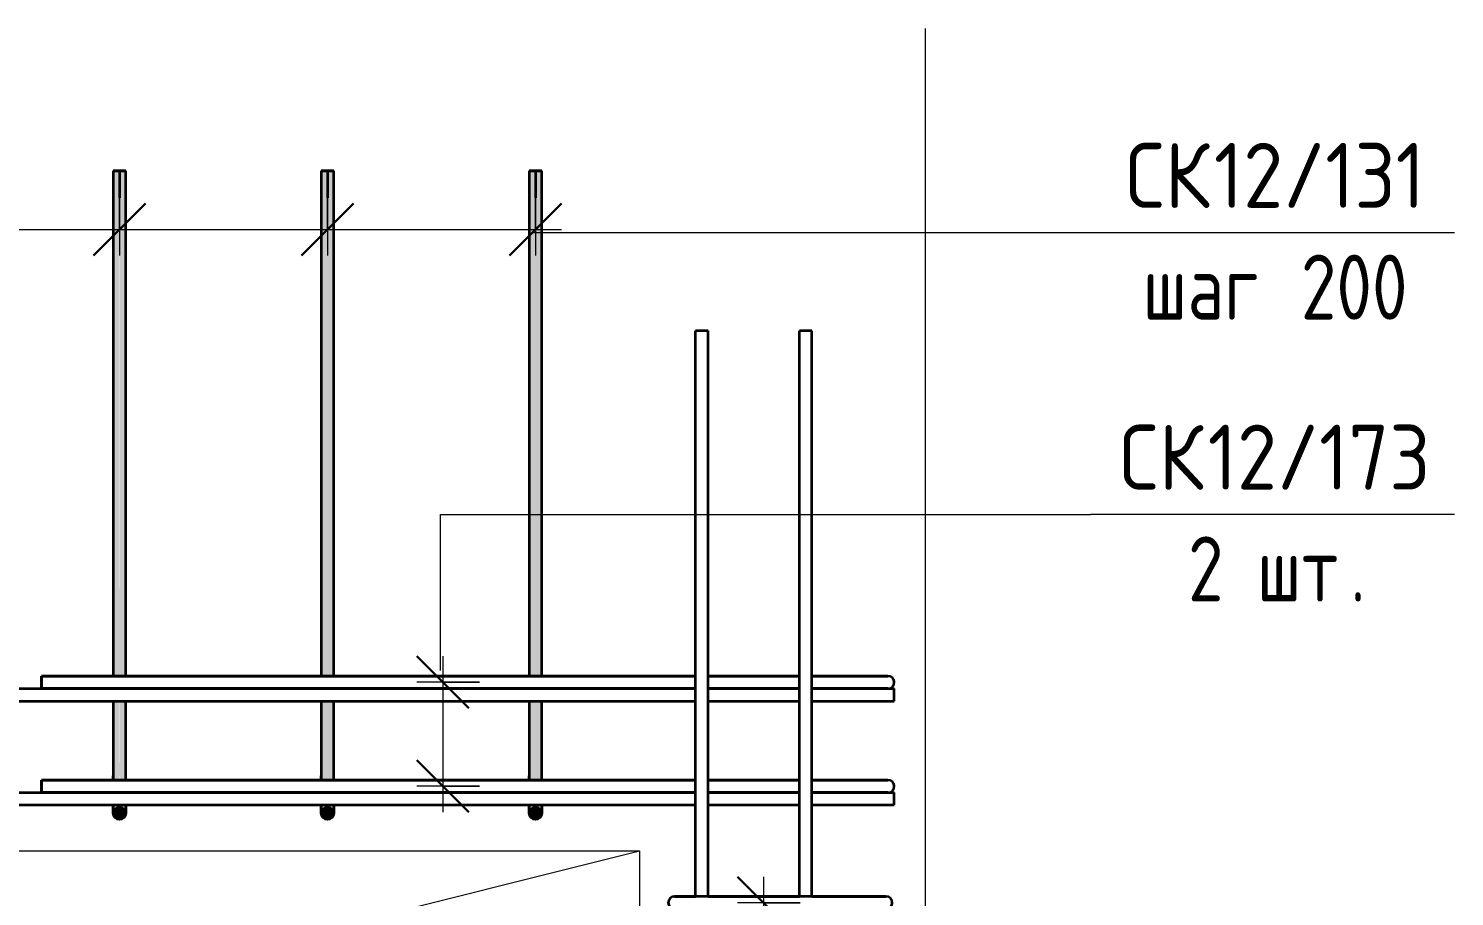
# Model space of a CAD drawing. Header units: millimetres. Extents: x -39709 to 12452, y -4989 to 80275.
# Drawn here: x 7474 to 8846, y 1806 to 2641 of the extents above; entities that cross this region are included whole.
import ezdxf

# ---------------------------------------------------------------- set-up
doc = ezdxf.new("R2010")
doc.units = ezdxf.units.MM
for name, color, linetype, lineweight in [('AA_Dim', 7, 'Continuous', 9), ('AA_Dim-25', 7, 'Continuous', 9), ('AA_Oformlenie', 7, 'Continuous', 9), ('AA_Vinoska', 7, 'Continuous', 9), ('AF_Okno', 7, 'Continuous', 20), ('AF_Stena_Опалубка', 253, 'Continuous', 20), ('KR_Armatura_Tonkie', 7, 'Continuous', 20)]:
    doc.layers.add(name, color=color, linetype=linetype, lineweight=lineweight)
doc.styles.add('ISOCPEUR_6', font='isocpeur.TTF', dxfattribs={"width": 0.9, "height": 62.5})
doc.styles.add('ISOCPEUR_7', font='isocpeur.TTF', dxfattribs={"width": 0.8, "height": 62.5})
doc.dimstyles.new('10_Раскладка_арматуры_с_засечками', dxfattribs={"dimscale": 304.8, "dimtxt": 0.18, "dimasz": 0.164042, "dimexe": 0.082021, "dimexo": 0, "dimgap": 0, "dimtad": 1, "dimdec": 3, "dimrnd": 0.001, "dimdsep": 46, "dimtxsty": 'ISOCPEUR_7', "dimblk1": 'OBLIQUE', "dimblk2": 'OBLIQUE', "dimsah": 1, "dimcen": 0.09, "dimdle": 0.082021, "dimazin": 0, "dimtfac": 1, "dimtdec": 4, "dimtix": 1, "dimtmove": 0, "dimatfit": 3, "dimfxl": 1, "dimtvp": 1, "dimtolj": 1, "dimtzin": 0, "dimlwd": 18, "dimlwe": 18, "dimarcsym": 2})

# ---------------------------------------------------------------- blocks, each defined once
blk = doc.blocks.new('231_Отверстие прямоугольное в стене _Окно_Стена_ - Отверстие прямоугольное с обрамлением-4131200-Схема обрамления отверстия в стене 1200х1500')
at = {"layer": 'AF_Okno', "lineweight": 9}
for p, q in [((77539.956293, 1610), (78499.956293, 1850)), ((77299.956293, 350), (77539.956293, 1610))]:
    blk.add_line(p, q, dxfattribs=at)
blk = doc.blocks.new('350_Стержень П торец СК-СГ _НесАрм_РабПлоск_ - 350_Стержень П торец СК-СГ _НесАрм_РабПлоск_-4048872-Схема обрамления отверстия в стене 1200х1500')
at = {"layer": 'KR_Armatura_Tonkie', "lineweight": 35}
h = blk.add_hatch(color=256, dxfattribs=at)
h.paths.add_polyline_path([(78198.4, 1922), (78200, 1922), (78200, 1994), (78194, 1994), (78194.2, 1922), (78197, 1922)])
h.paths.add_polyline_path([(78198.7, 2018), (78200, 2018), (78200, 2503.9), (78194, 2503.9), (78194.2, 2018), (78198.4, 2018)])
h = blk.add_hatch(color=256, dxfattribs=at)
h.paths.add_polyline_path([(78201.5, 1922), (78206, 1922), (78205.8, 1994), (78200, 1994), (78200, 1922)])
h.paths.add_polyline_path([(78200.2, 2018), (78206, 2018), (78205.8, 2503.9), (78200, 2503.9), (78200, 2018)])
h = blk.add_hatch(color=256, dxfattribs=at)
h.paths.add_polyline_path([(78194.2, 1887.8), (78194.8, 1889.6), (78194.4, 1892), (78195, 1892.4), (78195.1, 1894), (78194, 1893.8), (78194.2, 1887.9)])
h.paths.add_polyline_path([(78195.6, 1890.2), (78195.9, 1890.4), (78197, 1891.2), (78199.4, 1891.9), (78200, 1892), (78200, 1892.3), (78199.6, 1892.5), (78195.6, 1894), (78195.6, 1890.2)])
h.paths.add_polyline_path([(78197, 1918), (78200, 1918), (78200, 1922), (78194.2, 1922), (78195.3, 1918), (78196.2, 1918)])
h.paths.add_polyline_path([(78195.1, 1918), (78194, 1922), (78194.5, 1918), (78194.8, 1918)])
h = blk.add_hatch(color=256, dxfattribs=at)
h.paths.add_polyline_path([(78206, 1886), (78205.5, 1889.2), (78205.5, 1888.2), (78205.8, 1887.3), (78206, 1886)])
h.paths.add_polyline_path([(78204.3, 1890.1), (78204.3, 1892.3), (78204.2, 1893.6), (78200, 1892), (78202.4, 1891.4), (78203, 1891.2), (78204.2, 1890.2)])
h.paths.add_polyline_path([(78203.7, 1918), (78204.7, 1918), (78205.2, 1922), (78200, 1922), (78200, 1918), (78202.4, 1918)])
h.paths.add_polyline_path([(78205.5, 1918), (78205.9, 1918), (78205.8, 1922), (78205.6, 1919.4)])
blk.add_hatch(color=256, dxfattribs=at).paths.add_polyline_path([(78200, 1880), (78202.4, 1880.6), (78203, 1880.8), (78204.2, 1881.8), (78205.2, 1883), (78205.8, 1884.4), (78206, 1886), (78205.8, 1887.6), (78205.2, 1889), (78204.2, 1890.2), (78202.4, 1891.4), (78201.5, 1891.8), (78200, 1892), (78198.4, 1891.8), (78197, 1891.2), (78195.7, 1890.2), (78194.8, 1889), (78194.2, 1887.6), (78194, 1886), (78194.2, 1884.4), (78195, 1882.7), (78195.7, 1881.8), (78197, 1880.8), (78198.4, 1880.2)])
at = {"layer": 'AA_Oformlenie'}
for start, end in [(90, 270), (270, 90)]:
    blk.add_arc((78200, 1886), 6, start, end, dxfattribs=at)
at = {"layer": 'KR_Armatura_Tonkie', "lineweight": 35}
for p, q in [((78194, 2503.9), (78194, 2018)), ((78194, 2503.9), (78200, 2503.9)), ((78200, 2503.9), (78194.2, 2503.9)), ((78194.2, 2503.9), (78200, 2503.9)), ((78200, 2503.9), (78194.2, 2503.9)), ((78200, 2503.9), (78205.8, 2503.9)), ((78205.8, 2503.9), (78200, 2503.9)), ((78200, 2503.9), (78206, 2503.9)), ((78205.8, 2503.9), (78200, 2503.9)), ((78200, 2503.9), (78200, 2477.9)), ((78200, 2503.9), (78200, 2477.9)), ((78206, 2018), (78206, 2503.9)), ((78194, 1994), (78194, 1922)), ((78206, 1922), (78206, 1994)), ((78194, 1918), (78194, 1922)), ((78194, 1922), (78194, 1918)), ((78206, 1918), (78206, 1922))]:
    blk.add_line(p, q, dxfattribs=at)
at = {"layer": 'KR_Armatura_Tonkie', "lineweight": 35, "flags": 128}
for points in [[(78194, 1886), (78194, 1888), (78194, 1893.6), (78194, 1894)], [(78194, 1894), (78194, 1891.8), (78194, 1887.1), (78194, 1886)], [(78206, 1894), (78206, 1891.8), (78206, 1887.1), (78206, 1886)], [(78206, 1886), (78206, 1888), (78206, 1893.6), (78206, 1894)]]:
    blk.add_lwpolyline(points, dxfattribs=at)
at = {"layer": 'KR_Armatura_Tonkie', "lineweight": 35}
blk.add_circle((78200, 1886), 6, dxfattribs=at)
blk = doc.blocks.new('350_Стержень П торец СК-СГ _НесАрм_РабПлоск_ - 350_Стержень П торец СК-СГ _НесАрм_РабПлоск_-V33-Схема обрамления отверстия в стене 1200х1500')
at = {"layer": 'KR_Armatura_Tonkie', "lineweight": 35}
h = blk.add_hatch(color=256, dxfattribs=at)
h.paths.add_polyline_path([(77998.4, 1922), (78000, 1922), (77999.7, 1994), (77994, 1994), (77994.2, 1922), (77997, 1922)])
h.paths.add_polyline_path([(77997.2, 2018), (78000, 2018), (77999.7, 2503.9), (77994, 2503.9), (77994.2, 2018), (77997, 2018)])
h = blk.add_hatch(color=256, dxfattribs=at)
h.paths.add_polyline_path([(78001.5, 1922), (78006, 1922), (78005.8, 1994), (78000, 1994), (78000, 1922)])
h.paths.add_polyline_path([(78000.2, 2018), (78006, 2018), (78005.8, 2503.9), (78000, 2503.9), (78000, 2018)])
h = blk.add_hatch(color=256, dxfattribs=at)
h.paths.add_polyline_path([(77994.2, 1887.8), (77994.8, 1889.6), (77994.4, 1892), (77995, 1892.4), (77995.1, 1894), (77994, 1893.8), (77994.2, 1887.9)])
h.paths.add_polyline_path([(77995.6, 1890.2), (77995.9, 1890.4), (77997, 1891.2), (77999.4, 1891.9), (78000, 1892), (77999.7, 1892.3), (77999.6, 1892.5), (77995.6, 1894), (77995.6, 1890.2)])
h.paths.add_polyline_path([(77997, 1918), (78000, 1918), (77999.7, 1922), (77994.2, 1922), (77995.3, 1918), (77996.2, 1918)])
h.paths.add_polyline_path([(77995.1, 1918), (77994, 1922), (77994.5, 1918), (77994.8, 1918)])
h = blk.add_hatch(color=256, dxfattribs=at)
h.paths.add_polyline_path([(78006, 1886), (78005.5, 1889.2), (78005.5, 1888.2), (78005.8, 1887.3), (78006, 1886)])
h.paths.add_polyline_path([(78004.3, 1890.1), (78004.3, 1892.3), (78004.2, 1893.6), (78000, 1892), (78001.5, 1891.8), (78003, 1891.2), (78004.2, 1890.2)])
h.paths.add_polyline_path([(78003, 1918), (78004.7, 1918), (78005.2, 1922), (78000, 1922), (78000, 1918), (78001.9, 1918)])
h.paths.add_polyline_path([(78005.5, 1918), (78005.9, 1918), (78005.8, 1922), (78005.6, 1919.4)])
blk.add_hatch(color=256, dxfattribs=at).paths.add_polyline_path([(78000, 1880), (78001.5, 1880.2), (78003, 1880.8), (78004.2, 1881.8), (78005.2, 1883), (78005.8, 1884.4), (78006, 1886), (78005.8, 1887.6), (78005.2, 1889), (78004.2, 1890.2), (78003, 1891.2), (78001.5, 1891.8), (77999.7, 1892), (77998.4, 1891.8), (77997, 1891.2), (77995.7, 1890.2), (77994.8, 1889), (77994.2, 1887.6), (77994, 1886), (77994.2, 1884.4), (77995, 1882.7), (77995.7, 1881.8), (77997, 1880.8), (77998.4, 1880.2), (77999.7, 1880)])
at = {"layer": 'AA_Oformlenie'}
for start, end in [(90, 270), (270, 90)]:
    blk.add_arc((78000, 1886), 6, start, end, dxfattribs=at)
at = {"layer": 'KR_Armatura_Tonkie', "lineweight": 35}
for p, q in [((77994, 2503.9), (77994, 2018)), ((77994, 2503.9), (78000, 2503.9)), ((77999.7, 2503.9), (77994.2, 2503.9)), ((77994.2, 2503.9), (77999.7, 2503.9)), ((77999.7, 2503.9), (77994.2, 2503.9)), ((78000, 2503.9), (78005.8, 2503.9)), ((78005.8, 2503.9), (78000, 2503.9)), ((78000, 2503.9), (78006, 2503.9)), ((78005.8, 2503.9), (78000, 2503.9)), ((78000, 2503.9), (78000, 2477.9)), ((78000, 2503.9), (78000, 2477.9)), ((78006, 2018), (78006, 2503.9)), ((77994, 1994), (77994, 1922)), ((78006, 1922), (78006, 1994)), ((77994, 1918), (77994, 1922)), ((77994, 1922), (77994, 1918)), ((78006, 1918), (78006, 1922))]:
    blk.add_line(p, q, dxfattribs=at)
at = {"layer": 'KR_Armatura_Tonkie', "lineweight": 35, "flags": 128}
for points in [[(77994, 1886), (77994, 1888), (77994, 1893.6), (77994, 1894)], [(77994, 1894), (77994, 1891.8), (77994, 1887.1), (77994, 1886)], [(78006, 1894), (78006, 1891.8), (78006, 1887.1), (78006, 1886)], [(78006, 1886), (78006, 1888), (78006, 1893.6), (78006, 1894)]]:
    blk.add_lwpolyline(points, dxfattribs=at)
at = {"layer": 'KR_Armatura_Tonkie', "lineweight": 35}
blk.add_circle((78000, 1886), 6, dxfattribs=at)
blk = doc.blocks.new('350_Стержень П торец СК-СГ _НесАрм_РабПлоск_ - 350_Стержень П торец СК-СГ _НесАрм_РабПлоск_-V40-Схема обрамления отверстия в стене 1200х1500')
at = {"layer": 'KR_Armatura_Tonkie', "lineweight": 35}
h = blk.add_hatch(color=256, dxfattribs=at)
h.paths.add_polyline_path([(78394.8, 1922), (78400, 1922), (78400, 1994), (78394, 1994), (78394.2, 1922)])
h.paths.add_polyline_path([(78394.9, 2018), (78400, 2018), (78400, 2503.9), (78394, 2503.9), (78394.2, 2018), (78394.8, 2018)])
h = blk.add_hatch(color=256, dxfattribs=at)
h.paths.add_polyline_path([(78401.5, 1922), (78406, 1922), (78405.8, 1994), (78400, 1994), (78400, 1922)])
h.paths.add_polyline_path([(78405.1, 2018), (78406, 2018), (78405.8, 2503.9), (78400, 2503.9), (78400.2, 2018), (78404.4, 2018)])
h = blk.add_hatch(color=256, dxfattribs=at)
h.paths.add_polyline_path([(78394.2, 1887.8), (78394.8, 1889.6), (78394.4, 1892), (78395, 1892.4), (78395.1, 1894), (78394, 1893.8), (78394.2, 1887.9)])
h.paths.add_polyline_path([(78395.6, 1890.2), (78395.9, 1890.4), (78397, 1891.2), (78399.4, 1891.9), (78400, 1892), (78400, 1892.3), (78395.6, 1894), (78395.6, 1890.2)])
h.paths.add_polyline_path([(78394.2, 1922), (78395.3, 1918), (78400, 1918), (78400, 1922), (78394.3, 1922)])
h.paths.add_polyline_path([(78394.5, 1918), (78395.1, 1918), (78394, 1922), (78394.3, 1918)])
h = blk.add_hatch(color=256, dxfattribs=at)
h.paths.add_polyline_path([(78406, 1886), (78405.5, 1889.2), (78405.5, 1888.2), (78405.8, 1887.3), (78406, 1886)])
h.paths.add_polyline_path([(78404.3, 1890.1), (78404.3, 1892.3), (78404.2, 1893.6), (78400, 1892), (78401.5, 1891.8), (78403, 1891.2), (78404.2, 1890.2)])
h.paths.add_polyline_path([(78405.8, 1918), (78405.9, 1918), (78405.8, 1922), (78405.5, 1918)])
h.paths.add_polyline_path([(78404.6, 1918), (78404.7, 1918), (78405.1, 1922), (78400, 1922), (78400, 1918), (78404.6, 1918)])
blk.add_hatch(color=256, dxfattribs=at).paths.add_polyline_path([(78400, 1880), (78401.5, 1880.2), (78403, 1880.8), (78404.2, 1881.8), (78405.2, 1883), (78405.8, 1884.4), (78406, 1886), (78405.8, 1887.6), (78405.1, 1889.1), (78404.2, 1890.2), (78403, 1891.2), (78401.5, 1891.8), (78400, 1892), (78398.4, 1891.8), (78397, 1891.2), (78395.7, 1890.2), (78394.8, 1889), (78394.2, 1887.6), (78394, 1886), (78394.2, 1884.4), (78395, 1882.7), (78395.7, 1881.8), (78397, 1880.8), (78398.4, 1880.2)])
at = {"layer": 'AA_Oformlenie'}
for start, end in [(90, 270), (270, 90)]:
    blk.add_arc((78400, 1886), 6, start, end, dxfattribs=at)
at = {"layer": 'KR_Armatura_Tonkie', "lineweight": 35}
for p, q in [((78394, 2503.9), (78394, 2018)), ((78394, 2503.9), (78400, 2503.9)), ((78394.8, 2503.9), (78394.2, 2503.9)), ((78394.2, 2503.9), (78394.8, 2503.9)), ((78394.8, 2503.9), (78394.2, 2503.9)), ((78400, 2503.9), (78394.9, 2503.9)), ((78394.9, 2503.9), (78400, 2503.9)), ((78400, 2503.9), (78394.9, 2503.9)), ((78400, 2503.9), (78405.1, 2503.9)), ((78405.1, 2503.9), (78400, 2503.9)), ((78400, 2503.9), (78406, 2503.9)), ((78405.1, 2503.9), (78400, 2503.9)), ((78400, 2503.9), (78400, 2477.9)), ((78400, 2503.9), (78400, 2477.9)), ((78405.2, 2503.9), (78405.8, 2503.9)), ((78405.8, 2503.9), (78405.2, 2503.9)), ((78405.8, 2503.9), (78405.2, 2503.9)), ((78406, 2018), (78406, 2503.9)), ((78394, 1994), (78394, 1922)), ((78406, 1922), (78406, 1994)), ((78394, 1918), (78394, 1922)), ((78394, 1922), (78394, 1918)), ((78406, 1918), (78406, 1922))]:
    blk.add_line(p, q, dxfattribs=at)
at = {"layer": 'KR_Armatura_Tonkie', "lineweight": 35, "flags": 128}
for points in [[(78394, 1886), (78394, 1888), (78394, 1893.6), (78394, 1894)], [(78394, 1894), (78394, 1891.8), (78394, 1887.1), (78394, 1886)], [(78406, 1894), (78406, 1891.8), (78406, 1887.1), (78406, 1886)], [(78406, 1886), (78406, 1888), (78406, 1893.6), (78406, 1894)]]:
    blk.add_lwpolyline(points, dxfattribs=at)
at = {"layer": 'KR_Armatura_Tonkie', "lineweight": 35}
blk.add_circle((78400, 1886), 6, dxfattribs=at)
blk = doc.blocks.new('231_Отверстие прямоугольное в стене _Окно_Стена_ - Отверстие прямоугольное с обрамлением-V44-Схема обрамления отверстия в стене 1200х1500')
at = {"layer": 'AF_Okno', "lineweight": 9}
for p, q in [((77539.956293, 1610), (78499.956293, 1850)), ((77299.956293, 350), (77539.956293, 1610))]:
    blk.add_line(p, q, dxfattribs=at)
blk = doc.blocks.new('350_Стержень П торец СК-СГ _НесАрм_РабПлоск_ - 350_Стержень П торец СК-СГ _НесАрм_РабПлоск_-V45-Схема обрамления отверстия в стене 1200х1500')
at = {"layer": 'KR_Armatura_Tonkie', "lineweight": 35}
h = blk.add_hatch(color=256, dxfattribs=at)
h.paths.add_polyline_path([(77998.4, 1922), (78000, 1922), (77999.7, 1994), (77994, 1994), (77994.2, 1922), (77997, 1922)])
h.paths.add_polyline_path([(77997.2, 2018), (78000, 2018), (77999.7, 2503.9), (77994, 2503.9), (77994.2, 2018), (77997, 2018)])
h = blk.add_hatch(color=256, dxfattribs=at)
h.paths.add_polyline_path([(78000, 1922), (78006, 1922), (78005.8, 1994), (78000, 1994), (78000, 1931.6)])
h.paths.add_polyline_path([(78000.2, 2018), (78006, 2018), (78005.8, 2503.9), (78000, 2503.9), (78000, 2018)])
h = blk.add_hatch(color=256, dxfattribs=at)
h.paths.add_polyline_path([(77994.9, 1889.1), (77995.6, 1890.5), (77995.6, 1892.3), (77995.4, 1894), (77994.9, 1892.3), (77994.4, 1891.8), (77994.8, 1889.3)])
h.paths.add_polyline_path([(78000, 1892.3), (77999.7, 1894), (77996.2, 1894), (77999.7, 1892.6)])
h.paths.add_polyline_path([(77995.3, 1918), (78000, 1918), (77999.7, 1922), (77994.2, 1922), (77995.1, 1918)])
h.paths.add_polyline_path([(77995.1, 1918), (77994, 1922), (77994.2, 1918), (77994.3, 1918), (77994.5, 1918), (77994.8, 1918)])
h = blk.add_hatch(color=256, dxfattribs=at)
h.paths.add_polyline_path([(78005.4, 1888.4), (78005.9, 1891.9), (78005.9, 1894), (78004.5, 1894), (78004.3, 1891.1), (78004.4, 1890), (78005.2, 1889)])
h.paths.add_polyline_path([(78000, 1892.3), (78004.4, 1893.7), (78004.1, 1894), (78000, 1894)])
h.paths.add_polyline_path([(78001.9, 1918), (78003, 1922), (78000, 1922), (78000, 1918), (78000.9, 1918)])
h.paths.add_polyline_path([(78005.5, 1918), (78005.8, 1922), (78005.2, 1922), (78004.8, 1918), (78005.4, 1918)])
h = blk.add_hatch(color=256, dxfattribs=at)
h.paths.add_polyline_path([(77994.1, 1888.6), (77994.1, 1891.5), (77994.1, 1888.7)])
h.paths.add_polyline_path([(77994, 1918), (77994, 1918), (77994, 1919.4)])
blk.add_hatch(color=256, dxfattribs=at).paths.add_polyline_path([(78000, 1880), (78001.5, 1880.2), (78003, 1880.8), (78004.2, 1881.8), (78005.2, 1883), (78005.8, 1884.4), (78006, 1886), (78005.8, 1887.6), (78005.2, 1889), (78004.2, 1890.2), (78003, 1891.2), (78001.5, 1891.8), (77999.7, 1892), (77998.4, 1891.8), (77997, 1891.2), (77995.7, 1890.2), (77994.8, 1889), (77994.2, 1887.6), (77994, 1886), (77994.2, 1884.4), (77995, 1882.7), (77995.7, 1881.8), (77997, 1880.8), (77998.4, 1880.2), (77999.7, 1880)])
at = {"layer": 'AA_Oformlenie'}
for start, end in [(90, 270), (270, 90)]:
    blk.add_arc((78000, 1886), 6, start, end, dxfattribs=at)
at = {"layer": 'KR_Armatura_Tonkie', "lineweight": 35}
for p, q in [((77994, 2503.9), (77994, 2018)), ((77994, 2503.9), (78000, 2503.9)), ((77999.7, 2503.9), (77994.2, 2503.9)), ((77999.7, 2503.9), (77994.2, 2503.9)), ((77994.2, 2503.9), (77999.7, 2503.9)), ((78000, 2503.9), (78006, 2503.9)), ((78005.8, 2503.9), (78000, 2503.9)), ((78000, 2503.9), (78005.8, 2503.9)), ((78005.8, 2503.9), (78000, 2503.9)), ((78000, 2503.9), (78000, 2477.9)), ((78000, 2503.9), (78000, 2477.9)), ((78006, 2018), (78006, 2503.9)), ((77994, 1994), (77994, 1922)), ((78006, 1922), (78006, 1994)), ((77994, 1922), (77994, 1918)), ((77994, 1918), (77994, 1922)), ((78006, 1918), (78006, 1922))]:
    blk.add_line(p, q, dxfattribs=at)
at = {"layer": 'KR_Armatura_Tonkie', "lineweight": 35, "flags": 128}
for points in [[(77994, 1894), (77994, 1891.8), (77994, 1887.1), (77994, 1886)], [(77994, 1886), (77994, 1888), (77994, 1893.6), (77994, 1894)], [(78006, 1886), (78006, 1888), (78006, 1893.6), (78006, 1894)], [(78006, 1894), (78006, 1891.8), (78006, 1887.1), (78006, 1886)]]:
    blk.add_lwpolyline(points, dxfattribs=at)
at = {"layer": 'KR_Armatura_Tonkie', "lineweight": 35}
blk.add_circle((78000, 1886), 6, dxfattribs=at)
blk = doc.blocks.new('350_Стержень П торец СК-СГ _НесАрм_РабПлоск_ - 350_Стержень П торец СК-СГ _НесАрм_РабПлоск_-V49-Схема обрамления отверстия в стене 1200х1500')
at = {"layer": 'KR_Armatura_Tonkie', "lineweight": 35}
h = blk.add_hatch(color=256, dxfattribs=at)
h.paths.add_polyline_path([(78200, 1922), (78200, 1994), (78194, 1994), (78194.2, 1922), (78198.4, 1922)])
h.paths.add_polyline_path([(78200, 2018), (78200, 2503.9), (78194, 2503.9), (78194.2, 2018), (78198.7, 2018)])
h = blk.add_hatch(color=256, dxfattribs=at)
h.paths.add_polyline_path([(78200, 1922), (78206, 1922), (78205.8, 1994), (78200, 1994), (78200, 1931.6)])
h.paths.add_polyline_path([(78200.2, 2018), (78206, 2018), (78205.8, 2503.9), (78200, 2503.9), (78200, 2018)])
h = blk.add_hatch(color=256, dxfattribs=at)
h.paths.add_polyline_path([(78194.9, 1889.1), (78195.6, 1890.5), (78195.6, 1892.3), (78195.4, 1894), (78194.9, 1892.3), (78194.4, 1891.8), (78194.8, 1889.3)])
h.paths.add_polyline_path([(78200, 1892.3), (78200, 1894), (78196.2, 1894), (78199.7, 1892.6)])
h.paths.add_polyline_path([(78197, 1918), (78200, 1918), (78200, 1922), (78194.2, 1922), (78195.3, 1918), (78196.2, 1918)])
h.paths.add_polyline_path([(78194.8, 1918), (78195.1, 1918), (78194, 1922), (78194.2, 1918), (78194.3, 1918), (78194.5, 1918)])
h = blk.add_hatch(color=256, dxfattribs=at)
h.paths.add_polyline_path([(78205.4, 1888.4), (78205.9, 1891.9), (78205.9, 1894), (78204.5, 1894), (78204.3, 1891.1), (78204.4, 1890), (78205.2, 1889)])
h.paths.add_polyline_path([(78200, 1892.3), (78204.4, 1893.7), (78204.1, 1894), (78200, 1894)])
h.paths.add_polyline_path([(78201.9, 1918), (78203, 1922), (78200, 1922), (78200, 1918), (78200.9, 1918)])
h.paths.add_polyline_path([(78205.1, 1918), (78205.5, 1918), (78205.8, 1922), (78205.2, 1922), (78204.8, 1918)])
h = blk.add_hatch(color=256, dxfattribs=at)
h.paths.add_polyline_path([(78194.1, 1888.6), (78194.1, 1891.5), (78194.1, 1888.7)])
h.paths.add_polyline_path([(78194, 1918), (78194, 1918), (78194, 1919.4)])
blk.add_hatch(color=256, dxfattribs=at).paths.add_polyline_path([(78200, 1880), (78202.4, 1880.6), (78203, 1880.8), (78204.2, 1881.8), (78205.2, 1883), (78205.8, 1884.4), (78206, 1886), (78205.8, 1887.6), (78205.2, 1889), (78204.2, 1890.2), (78202.4, 1891.4), (78201.5, 1891.8), (78200, 1892), (78198.4, 1891.8), (78197, 1891.2), (78195.7, 1890.2), (78194.8, 1889), (78194.2, 1887.6), (78194, 1886), (78194.2, 1884.4), (78195, 1882.7), (78195.7, 1881.8), (78197, 1880.8), (78198.4, 1880.2)])
at = {"layer": 'AA_Oformlenie'}
for start, end in [(90, 270), (270, 90)]:
    blk.add_arc((78200, 1886), 6, start, end, dxfattribs=at)
at = {"layer": 'KR_Armatura_Tonkie', "lineweight": 35}
for p, q in [((78194, 2503.9), (78194, 2018)), ((78194, 2503.9), (78200, 2503.9)), ((78200, 2503.9), (78194.2, 2503.9)), ((78200, 2503.9), (78194.2, 2503.9)), ((78194.2, 2503.9), (78200, 2503.9)), ((78200, 2503.9), (78206, 2503.9)), ((78205.8, 2503.9), (78200, 2503.9)), ((78200, 2503.9), (78205.8, 2503.9)), ((78205.8, 2503.9), (78200, 2503.9)), ((78200, 2503.9), (78200, 2477.9)), ((78200, 2503.9), (78200, 2477.9)), ((78206, 2018), (78206, 2503.9)), ((78194, 1994), (78194, 1922)), ((78206, 1922), (78206, 1994)), ((78194, 1922), (78194, 1918)), ((78194, 1918), (78194, 1922)), ((78206, 1918), (78206, 1922))]:
    blk.add_line(p, q, dxfattribs=at)
at = {"layer": 'KR_Armatura_Tonkie', "lineweight": 35, "flags": 128}
for points in [[(78194, 1894), (78194, 1891.8), (78194, 1887.1), (78194, 1886)], [(78194, 1886), (78194, 1888), (78194, 1893.6), (78194, 1894)], [(78206, 1886), (78206, 1888), (78206, 1893.6), (78206, 1894)], [(78206, 1894), (78206, 1891.8), (78206, 1887.1), (78206, 1886)]]:
    blk.add_lwpolyline(points, dxfattribs=at)
at = {"layer": 'KR_Armatura_Tonkie', "lineweight": 35}
blk.add_circle((78200, 1886), 6, dxfattribs=at)
blk = doc.blocks.new('350_Стержень П торец СК-СГ _НесАрм_РабПлоск_ - 350_Стержень П торец СК-СГ _НесАрм_РабПлоск_-V52-Схема обрамления отверстия в стене 1200х1500')
at = {"layer": 'KR_Armatura_Tonkie', "lineweight": 35}
h = blk.add_hatch(color=256, dxfattribs=at)
h.paths.add_polyline_path([(78394.8, 1922), (78400, 1922), (78400, 1994), (78394, 1994), (78394.2, 1922)])
h.paths.add_polyline_path([(78394.9, 2018), (78400, 2018), (78400, 2503.9), (78394, 2503.9), (78394.2, 2018), (78394.8, 2018)])
h = blk.add_hatch(color=256, dxfattribs=at)
h.paths.add_polyline_path([(78400, 1922), (78406, 1922), (78405.8, 1994), (78400, 1994), (78400, 1931.6)])
h.paths.add_polyline_path([(78405.1, 2018), (78406, 2018), (78405.8, 2503.9), (78400, 2503.9), (78400.2, 2018), (78404.4, 2018)])
h = blk.add_hatch(color=256, dxfattribs=at)
h.paths.add_polyline_path([(78394.9, 1889.1), (78395.6, 1890.5), (78395.6, 1892.3), (78395.4, 1894), (78394.9, 1892.3), (78394.4, 1891.8), (78394.8, 1889.3)])
h.paths.add_polyline_path([(78400, 1892.3), (78400, 1894), (78396.2, 1894), (78398.4, 1893)])
h.paths.add_polyline_path([(78398.1, 1918), (78400, 1918), (78400, 1922), (78394.2, 1922), (78395.3, 1918), (78397, 1918)])
h.paths.add_polyline_path([(78394.9, 1918), (78395.1, 1918), (78394, 1922), (78394.2, 1918), (78394.3, 1918), (78394.5, 1918)])
h = blk.add_hatch(color=256, dxfattribs=at)
h.paths.add_polyline_path([(78405.4, 1888.4), (78405.9, 1891.9), (78405.9, 1894), (78404.5, 1894), (78404.3, 1891.1), (78404.4, 1890), (78405.2, 1889)])
h.paths.add_polyline_path([(78400, 1892.3), (78400.4, 1892.4), (78404.4, 1893.7), (78404.1, 1894), (78400, 1894)])
h.paths.add_polyline_path([(78400, 1918), (78401.9, 1918), (78403, 1922), (78400, 1922), (78400, 1919.4)])
h.paths.add_polyline_path([(78404.8, 1918), (78405.5, 1918), (78405.8, 1922), (78405.2, 1922), (78404.7, 1918)])
h = blk.add_hatch(color=256, dxfattribs=at)
h.paths.add_polyline_path([(78394.1, 1888.6), (78394.1, 1891.5), (78394.1, 1888.7)])
h.paths.add_polyline_path([(78394, 1918), (78394, 1918), (78394, 1919.4)])
blk.add_hatch(color=256, dxfattribs=at).paths.add_polyline_path([(78400, 1880), (78401.5, 1880.2), (78403, 1880.8), (78404.2, 1881.8), (78405.2, 1883), (78405.8, 1884.4), (78406, 1886), (78405.8, 1887.6), (78405.1, 1889.1), (78404.2, 1890.2), (78403, 1891.2), (78401.5, 1891.8), (78400, 1892), (78398.4, 1891.8), (78397, 1891.2), (78395.7, 1890.2), (78394.8, 1889), (78394.2, 1887.6), (78394, 1886), (78394.2, 1884.4), (78395, 1882.7), (78395.7, 1881.8), (78397, 1880.8), (78398.4, 1880.2)])
at = {"layer": 'AA_Oformlenie'}
for start, end in [(90, 270), (270, 90)]:
    blk.add_arc((78400, 1886), 6, start, end, dxfattribs=at)
at = {"layer": 'KR_Armatura_Tonkie', "lineweight": 35}
for p, q in [((78394, 2503.9), (78394, 2018)), ((78394, 2503.9), (78400, 2503.9)), ((78394.8, 2503.9), (78394.2, 2503.9)), ((78394.8, 2503.9), (78394.2, 2503.9)), ((78394.2, 2503.9), (78394.8, 2503.9)), ((78400, 2503.9), (78394.9, 2503.9)), ((78400, 2503.9), (78394.9, 2503.9)), ((78394.9, 2503.9), (78400, 2503.9)), ((78400, 2503.9), (78406, 2503.9)), ((78405.1, 2503.9), (78400, 2503.9)), ((78400, 2503.9), (78405.1, 2503.9)), ((78405.1, 2503.9), (78400, 2503.9)), ((78400, 2503.9), (78400, 2477.9)), ((78400, 2503.9), (78400, 2477.9)), ((78405.8, 2503.9), (78405.2, 2503.9)), ((78405.2, 2503.9), (78405.8, 2503.9)), ((78405.8, 2503.9), (78405.2, 2503.9)), ((78406, 2018), (78406, 2503.9)), ((78394, 1994), (78394, 1922)), ((78406, 1922), (78406, 1994)), ((78394, 1922), (78394, 1918)), ((78394, 1918), (78394, 1922)), ((78406, 1918), (78406, 1922))]:
    blk.add_line(p, q, dxfattribs=at)
at = {"layer": 'KR_Armatura_Tonkie', "lineweight": 35, "flags": 128}
for points in [[(78394, 1894), (78394, 1891.8), (78394, 1887.1), (78394, 1886)], [(78394, 1886), (78394, 1888), (78394, 1893.6), (78394, 1894)], [(78406, 1886), (78406, 1888), (78406, 1893.6), (78406, 1894)], [(78406, 1894), (78406, 1891.8), (78406, 1887.1), (78406, 1886)]]:
    blk.add_lwpolyline(points, dxfattribs=at)
at = {"layer": 'KR_Armatura_Tonkie', "lineweight": 35}
blk.add_circle((78400, 1886), 6, dxfattribs=at)
blk = doc.blocks.new('DIMBLOCK143-Схема обрамления отверстия в стене 1200х1500')
at = {"layer": 'AA_Dim-25', "lineweight": 30}
for p, q in [((8181.2, 1800), (8156.2, 1825)), ((8181.2, 1800), (8206.2, 1775)), ((8181.2, 1600), (8156.2, 1625)), ((8181.2, 1600), (8206.2, 1575))]:
    blk.add_line(p, q, dxfattribs=at)
at = {"layer": 'AA_Dim-25', "lineweight": 18}
for p, q in [((8181.2, 1825), (8181.2, 1600)), ((8216.5, 1800), (8156.2, 1800)), ((8181.2, 1800), (8216.5, 1800)), ((8216.5, 1600), (8156.2, 1600)), ((8181.2, 1600), (8216.5, 1600))]:
    blk.add_line(p, q, dxfattribs=at)
blk = doc.blocks.new('_Oblique')
at = {"color": 0, "linetype": 'ByBlock', "lineweight": -2}
blk.add_line((-0.5, -0.5), (0.5, 0.5), dxfattribs=at)
blk = doc.blocks.new('042_М_Арматуры - Диам длина поз _ Комментарий-3662934-Схема обрамления отверстия в стене 1200х1500')
at = {"layer": 'AA_Vinoska'}
blk.add_line((78958.9, -255), (79308.9, -255), dxfattribs=at)
blk = doc.blocks.new('DIMBLOCK159-Схема обрамления отверстия в стене 1200х1500')
at = {"layer": 'AA_Dim-25', "lineweight": 18}
for p, q in [((7361.9, 2482.8), (7361.9, 2422.5)), ((7361.9, 2447.5), (7361.9, 2482.8)), ((7561.9, 2482.8), (7561.9, 2422.5)), ((7561.9, 2447.5), (7561.9, 2482.8)), ((7361.9, 2447.5), (7561.9, 2447.5))]:
    blk.add_line(p, q, dxfattribs=at)
at = {"layer": 'AA_Dim-25', "lineweight": 30}
for p, q in [((7361.9, 2447.5), (7386.9, 2472.5)), ((7561.9, 2447.5), (7586.9, 2472.5)), ((7361.9, 2447.5), (7336.9, 2422.5)), ((7561.9, 2447.5), (7536.9, 2422.5))]:
    blk.add_line(p, q, dxfattribs=at)
blk = doc.blocks.new('DIMBLOCK160-Схема обрамления отверстия в стене 1200х1500')
at = {"layer": 'AA_Dim-25', "lineweight": 18}
for p, q in [((7561.9, 2482.8), (7561.9, 2422.5)), ((7561.9, 2447.5), (7561.9, 2482.8)), ((7761.9, 2482.8), (7761.9, 2422.5)), ((7761.9, 2447.5), (7761.9, 2482.8)), ((7561.9, 2447.5), (7761.9, 2447.5))]:
    blk.add_line(p, q, dxfattribs=at)
at = {"layer": 'AA_Dim-25', "lineweight": 30}
for p, q in [((7561.9, 2447.5), (7586.9, 2472.5)), ((7761.9, 2447.5), (7786.9, 2472.5)), ((7561.9, 2447.5), (7536.9, 2422.5)), ((7761.9, 2447.5), (7736.9, 2422.5))]:
    blk.add_line(p, q, dxfattribs=at)
blk = doc.blocks.new('DIMBLOCK161-Схема обрамления отверстия в стене 1200х1500')
at = {"layer": 'AA_Dim-25', "lineweight": 18}
for p, q in [((7761.9, 2482.8), (7761.9, 2422.5)), ((7761.9, 2447.5), (7761.9, 2482.8)), ((7961.9, 2482.8), (7961.9, 2422.5)), ((7961.9, 2447.5), (7961.9, 2482.8)), ((7761.9, 2447.5), (7986.9, 2447.5))]:
    blk.add_line(p, q, dxfattribs=at)
at = {"layer": 'AA_Dim-25', "lineweight": 30}
for p, q in [((7761.9, 2447.5), (7786.9, 2472.5)), ((7961.9, 2447.5), (7986.9, 2472.5)), ((7761.9, 2447.5), (7736.9, 2422.5)), ((7961.9, 2447.5), (7936.9, 2422.5))]:
    blk.add_line(p, q, dxfattribs=at)
blk = doc.blocks.new('DIMBLOCK162-Схема обрамления отверстия в стене 1200х1500')
at = {"layer": 'AA_Dim-25', "lineweight": 30}
for p, q in [((7872.7, 2012), (7847.7, 2037)), ((7872.7, 2012), (7897.7, 1987)), ((7872.7, 1912), (7847.7, 1937)), ((7872.7, 1912), (7897.7, 1887))]:
    blk.add_line(p, q, dxfattribs=at)
at = {"layer": 'AA_Dim-25', "lineweight": 18}
for p, q in [((7872.7, 2037), (7872.7, 1887)), ((7908, 2012), (7847.7, 2012)), ((7872.7, 2012), (7908, 2012)), ((7908, 1912), (7847.7, 1912)), ((7872.7, 1912), (7908, 1912))]:
    blk.add_line(p, q, dxfattribs=at)

msp = doc.modelspace()

# ---------------------------------------------------------------- linework, layer by layer
at = {"layer": 'AA_Vinoska'}
for p, q in [((7960.2484, 2444.5584), (8495.6271, 2444.5584)), ((7870.4804, 2173.5252), (8495.6271, 2173.5252)), ((7870.4804, 2023.2719), (7870.4804, 2173.5252))]:
    msp.add_line(p, q, dxfattribs=at)
at = {"layer": 'AF_Stena_Опалубка'}
for p, q in [((8336.858, -489.4495), (8336.858, 2640.8289)), ((6861.858, 1850), (8061.858, 1850)), ((8061.858, 1850), (8061.858, 350))]:
    msp.add_line(p, q, dxfattribs=at)
at = {"layer": 'KR_Armatura_Tonkie', "lineweight": 35}
for p, q in [((8127.858, 2350), (8115.858, 2350)), ((8115.858, 1806), (8115.858, 2350)), ((8127.858, 2350), (8115.858, 2350)), ((8115.858, 2018), (8115.858, 2350)), ((8127.858, 1806), (8127.858, 2350)), ((8127.858, 2018), (8127.858, 2350)), ((8227.608, 2350), (8215.608, 2350)), ((8215.608, 1806), (8215.608, 2350)), ((8227.608, 2350), (8215.608, 2350)), ((8215.608, 2018), (8215.608, 2350)), ((8227.608, 1806), (8227.608, 2350)), ((8227.608, 2018), (8227.608, 2350)), ((7486.858, 2018), (8115.858, 2018)), ((7486.858, 2006), (7486.858, 2018)), ((8115.858, 2018), (7486.858, 2018)), ((7486.858, 2018), (7486.858, 2006)), ((8127.858, 2018), (8215.608, 2018)), ((8215.608, 2018), (8127.858, 2018)), ((8227.608, 2018), (8264.858, 2018)), ((8264.858, 2018), (8227.608, 2018)), ((8264.858, 2018), (8300.858, 2018)), ((8300.858, 2018), (8264.858, 2018)), ((6807.858, 2006), (8115.858, 2006)), ((6807.858, 2006), (8115.858, 2006)), ((7486.858, 2006), (8115.858, 2006)), ((8115.858, 2006), (7486.858, 2006)), ((8127.858, 2006), (8215.608, 2006)), ((8127.858, 2006), (8215.608, 2006)), ((8127.858, 2006), (8215.608, 2006)), ((8215.608, 2006), (8127.858, 2006)), ((8227.608, 2006), (8306.858, 2006)), ((8227.608, 2006), (8306.858, 2006)), ((8227.608, 2006), (8264.858, 2006)), ((8264.858, 2006), (8227.608, 2006)), ((8264.858, 2006), (8300.858, 2006)), ((8300.858, 2006), (8264.858, 2006)), ((8306.858, 1994), (8306.858, 2006)), ((8306.858, 1994), (8306.858, 2006)), ((6807.858, 1994), (8115.858, 1994)), ((6807.858, 1994), (8115.858, 1994)), ((8115.858, 1918), (8115.858, 1994)), ((8127.858, 1994), (8215.608, 1994)), ((8127.858, 1994), (8215.608, 1994)), ((8127.858, 1918), (8127.858, 1994)), ((8215.608, 1918), (8215.608, 1994)), ((8227.608, 1994), (8306.858, 1994)), ((8227.608, 1994), (8306.858, 1994)), ((8227.608, 1918), (8227.608, 1994)), ((7486.858, 1918), (8115.858, 1918)), ((7486.858, 1906), (7486.858, 1918)), ((8115.858, 1918), (7486.858, 1918)), ((7486.858, 1918), (7486.858, 1906)), ((8127.858, 1918), (8215.608, 1918)), ((8215.608, 1918), (8127.858, 1918)), ((8227.608, 1918), (8264.858, 1918)), ((8264.858, 1918), (8227.608, 1918)), ((8264.858, 1918), (8300.858, 1918)), ((8300.858, 1918), (8264.858, 1918)), ((6807.858, 1906), (8115.858, 1906)), ((6807.858, 1906), (8115.858, 1906)), ((6807.858, 1894), (8115.858, 1894)), ((6807.858, 1894), (8115.858, 1894)), ((7486.858, 1906), (8115.858, 1906)), ((8115.858, 1906), (7486.858, 1906)), ((8115.858, 1806), (8115.858, 1894)), ((8127.858, 1906), (8215.608, 1906)), ((8127.858, 1906), (8215.608, 1906)), ((8127.858, 1906), (8215.608, 1906)), ((8215.608, 1906), (8127.858, 1906)), ((8127.858, 1894), (8215.608, 1894)), ((8127.858, 1894), (8215.608, 1894)), ((8127.858, 1806), (8127.858, 1894)), ((8215.608, 1806), (8215.608, 1894)), ((8227.608, 1906), (8306.858, 1906)), ((8227.608, 1906), (8306.858, 1906)), ((8227.608, 1906), (8264.858, 1906)), ((8264.858, 1906), (8227.608, 1906)), ((8227.608, 1894), (8306.858, 1894)), ((8227.608, 1894), (8306.858, 1894)), ((8227.608, 1806), (8227.608, 1894)), ((8264.858, 1906), (8300.858, 1906)), ((8300.858, 1906), (8264.858, 1906)), ((8306.858, 1894), (8306.858, 1906)), ((8306.858, 1894), (8306.858, 1906)), ((8157.0302, 1806), (8095.5743, 1806)), ((8095.5743, 1806), (8115.762, 1806)), ((8106.1185, 1806), (8106.1185, 1806)), ((8131.5743, 1806), (8106.1185, 1806)), ((8106.1185, 1806), (8115.858, 1806)), ((8127.822, 1806), (8131.5743, 1806)), ((8127.858, 1806), (8143.284, 1806)), ((8131.5743, 1806), (8215.608, 1806)), ((8262.9377, 1806), (8131.5743, 1806)), ((8194.1957, 1806), (8157.0302, 1806)), ((8227.608, 1806), (8262.9377, 1806)), ((8262.9377, 1806), (8298.9377, 1806)), ((8298.9377, 1806), (8262.9377, 1806))]:
    msp.add_line(p, q, dxfattribs=at)
for centre, start, end in [((8300.858, 2012), 270, 90), ((8300.858, 2012), 270, 90), ((8300.858, 1912), 270, 90), ((8300.858, 1912), 270, 90), ((8095.5743, 1800), 90, 270), ((8095.5743, 1800), 90, 270), ((8298.9377, 1800), 270, 90), ((8298.9377, 1800), 270, 90)]:
    msp.add_arc(centre, 6, start, end, dxfattribs=at)

# ---------------------------------------------------------------- block references
at = {"layer": 'AA_Vinoska'}
for p in [(-70463.2243, 2699.607), (-70463.2243, 2428.5739)]:
    msp.add_blockref('042_М_Арматуры - Диам длина поз _ Комментарий-3662934-Схема обрамления отверстия в стене 1200х1500', p, dxfattribs=at)
at = {"layer": 'AF_Okno'}
for name in ['231_Отверстие прямоугольное в стене _Окно_Стена_ - Отверстие прямоугольное с обрамлением-4131200-Схема обрамления отверстия в стене 1200х1500', '231_Отверстие прямоугольное в стене _Окно_Стена_ - Отверстие прямоугольное с обрамлением-V44-Схема обрамления отверстия в стене 1200х1500']:
    msp.add_blockref(name, (-70438.0983, 0), dxfattribs=at)
at = {"layer": 'KR_Armatura_Tonkie', "lineweight": 35}
for name in ['350_Стержень П торец СК-СГ _НесАрм_РабПлоск_ - 350_Стержень П торец СК-СГ _НесАрм_РабПлоск_-V33-Схема обрамления отверстия в стене 1200х1500', '350_Стержень П торец СК-СГ _НесАрм_РабПлоск_ - 350_Стержень П торец СК-СГ _НесАрм_РабПлоск_-V45-Схема обрамления отверстия в стене 1200х1500', '350_Стержень П торец СК-СГ _НесАрм_РабПлоск_ - 350_Стержень П торец СК-СГ _НесАрм_РабПлоск_-4048872-Схема обрамления отверстия в стене 1200х1500', '350_Стержень П торец СК-СГ _НесАрм_РабПлоск_ - 350_Стержень П торец СК-СГ _НесАрм_РабПлоск_-V49-Схема обрамления отверстия в стене 1200х1500', '350_Стержень П торец СК-СГ _НесАрм_РабПлоск_ - 350_Стержень П торец СК-СГ _НесАрм_РабПлоск_-V40-Схема обрамления отверстия в стене 1200х1500', '350_Стержень П торец СК-СГ _НесАрм_РабПлоск_ - 350_Стержень П торец СК-СГ _НесАрм_РабПлоск_-V52-Схема обрамления отверстия в стене 1200х1500']:
    msp.add_blockref(name, (-70438.0983, 0), dxfattribs=at)

# ---------------------------------------------------------------- texts
at = {"layer": 'AA_Vinoska', "char_height": 62.5, "attachment_point": 1}
for s, insert, width, style in [('СК', (8529.4556, 2530.8146), 102.816422, 'ISOCPEUR_6'), ('12/131', (8614.2877, 2530.8146), 248.923969, 'ISOCPEUR_6'), (' 200', (8666.0536, 2423.3383), 166.751, 'ISOCPEUR_7'), ('шаг', (8545.6681, 2423.3383), 145.907125, 'ISOCPEUR_7'), ('СК', (8523.4931, 2259.7815), 102.816422, 'ISOCPEUR_6'), ('12/173', (8608.3252, 2259.7815), 263.354344, 'ISOCPEUR_6'), ('2 ', (8589.3681, 2152.3052), 80.16875, 'ISOCPEUR_7'), ('шт', (8655.514, 2152.3052), 109.0295, 'ISOCPEUR_7'), ('\\fISOCPEUR|b0|i0|c204|p34|;\\W.8;.', (8745.4723, 2152.3052), 17.637125, 'ISOCPEUR_7')]:
    msp.add_mtext(s, dxfattribs=dict(at, insert=insert, width=width, style=style))

# ---------------------------------------------------------------- dimensions: what is measured, and where the dimension line sits
at = {"layer": 'AA_Dim', "lineweight": 18}
for base, p1, p2, picture, middle in [((7561.858, 2447.4881), (7361.858, 2482.8434), (7561.858, 2482.8434), 'DIMBLOCK159-Схема обрамления отверстия в стене 1200х1500', (7461.858, 2478.7381)), ((7761.858, 2447.4881), (7561.858, 2482.8434), (7761.858, 2482.8434), 'DIMBLOCK160-Схема обрамления отверстия в стене 1200х1500', (7661.858, 2478.7381)), ((7961.858, 2447.4881), (7761.858, 2482.8434), (7961.858, 2482.8434), 'DIMBLOCK161-Схема обрамления отверстия в стене 1200х1500', (7861.858, 2478.7381))]:
    dim = msp.add_linear_dim(base=base, p1=p1, p2=p2, dimstyle='10_Раскладка_арматуры_с_засечками', override={"dimpost": '<>', "dimfxl": 200}, dxfattribs=at)
    dim.commit()
    dim.dimension.update_dxf_attribs({"geometry": picture, "text_midpoint": middle})
for base, p1, p2, override, picture, middle in [((7872.6711, 1912), (7908.0265, 2012), (7908.0265, 1912), {"dimpost": '<>', "dimfxl": 100}, 'DIMBLOCK162-Схема обрамления отверстия в стене 1200х1500', (7841.4211, 1962)), ((8181.1849, 1600), (8216.5402, 1800), (8216.5402, 1600), {"dimpost": '<>', "dimfxl": 200}, 'DIMBLOCK143-Схема обрамления отверстия в стене 1200х1500', (8149.9349, 1700))]:
    dim = msp.add_linear_dim(base=base, p1=p1, p2=p2, angle=90, dimstyle='10_Раскладка_арматуры_с_засечками', override=override, dxfattribs=at)
    dim.commit()
    dim.dimension.update_dxf_attribs({"geometry": picture, "text_midpoint": middle})

doc.saveas('drawing.dxf')
